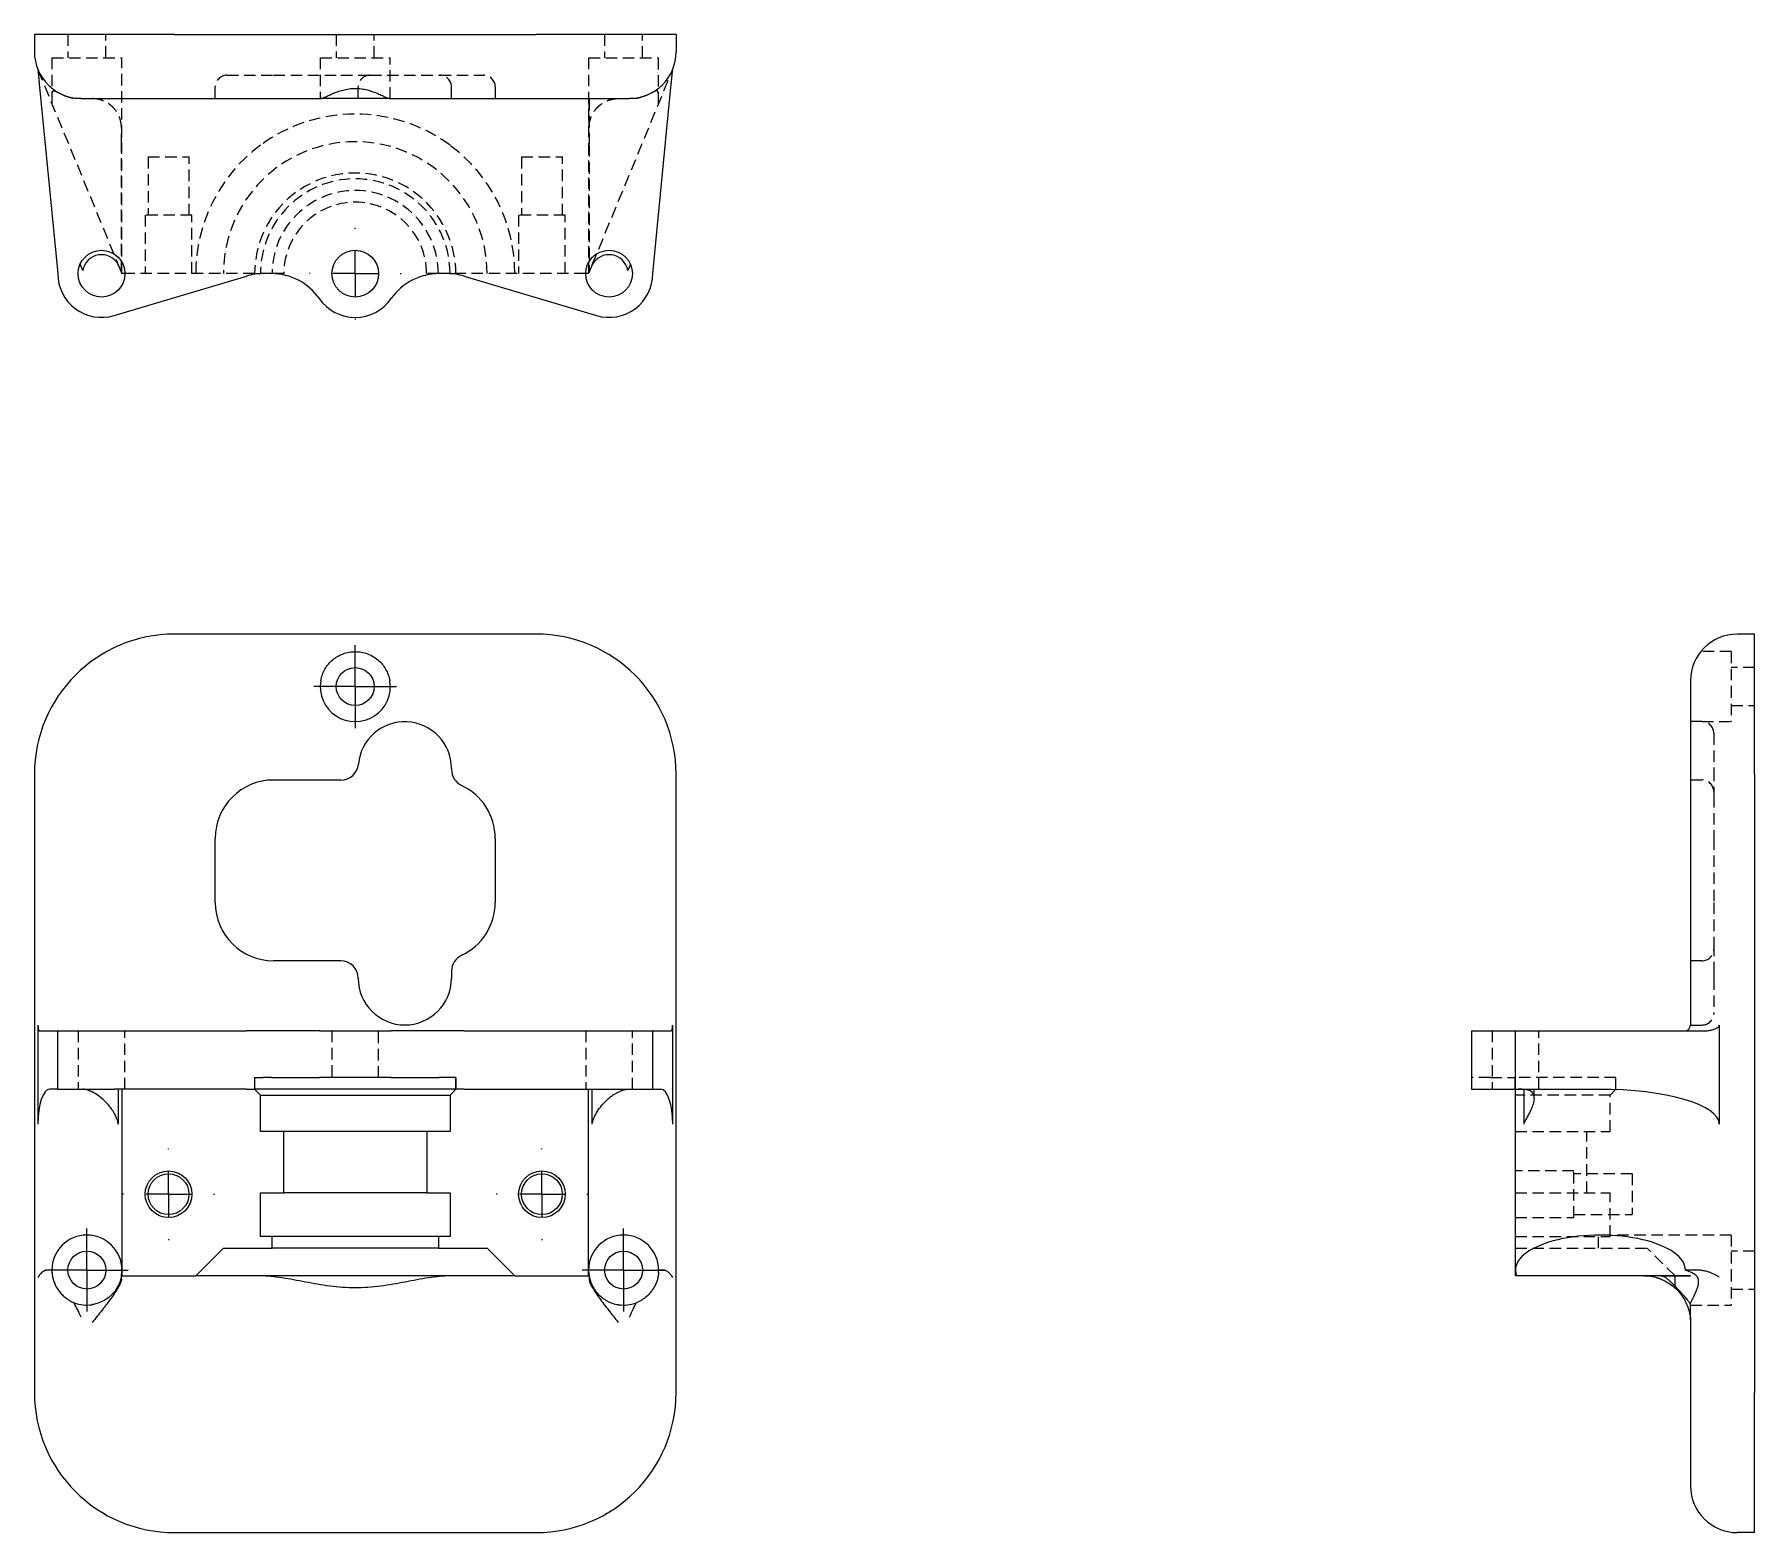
# Model space of a CAD drawing. Header units: millimetres. Extents: x 47 to 239, y 7 to 174.
import ezdxf

# ---------------------------------------------------------------- set-up
doc = ezdxf.new("R2010")
doc.units = ezdxf.units.MM
doc.linetypes.add('HIDDEN', pattern=[1.905, 1.27, -0.635])
doc.layers.add('10', color=7, linetype='Continuous')

# ---------------------------------------------------------------- blocks, each defined once
blk = doc.blocks.new('SW_CENTERMARKSYMBOL_0')
at = {"layer": '10', "color": 0}
for p, q in [((0, 2.5), (0, 4.61)), ((0, 0), (0, 2.5)), ((-2.5, 0), (-4.61, 0)), ((0, 0), (-2.5, 0)), ((0, 0), (0, -2.5)), ((0, 0), (2.5, 0)), ((2.5, 0), (4.61, 0)), ((0, -2.5), (0, -4.61))]:
    blk.add_line(p, q, dxfattribs=at)
blk = doc.blocks.new('SW_CENTERMARKSYMBOL_1')
at = {"layer": '10', "color": 0}
for p, q in [((0, 2.5), (0, 4.61)), ((0, 0), (0, 2.5)), ((-2.5, 0), (-4.61, 0)), ((0, 0), (-2.5, 0)), ((0, 0), (0, -2.5)), ((0, 0), (2.5, 0)), ((2.5, 0), (4.61, 0)), ((0, -2.5), (0, -4.61))]:
    blk.add_line(p, q, dxfattribs=at)
blk = doc.blocks.new('SW_CENTERMARKSYMBOL_2')
at = {"layer": '10', "color": 0}
for p, q in [((0, 2.5), (0, 4.61)), ((0, 0), (0, 2.5)), ((-2.5, 0), (-4.61, 0)), ((0, 0), (-2.5, 0)), ((0, 0), (0, -2.5)), ((0, 0), (2.5, 0)), ((2.5, 0), (4.61, 0)), ((0, -2.5), (0, -4.61))]:
    blk.add_line(p, q, dxfattribs=at)
blk = doc.blocks.new('SW_CENTERMARKSYMBOL_3')
at = {"layer": '10', "color": 0}
for p, q in [((0, 5), (0, 5.1)), ((0, 0), (0, 2.5)), ((-5, 0), (-5.1, 0)), ((0, 0), (-2.5, 0)), ((0, 0), (0, -2.5)), ((0, 0), (2.5, 0)), ((5, 0), (5.1, 0)), ((0, -5), (0, -5.1))]:
    blk.add_line(p, q, dxfattribs=at)
blk = doc.blocks.new('SW_CENTERMARKSYMBOL_4')
at = {"layer": '10', "color": 0}
for p, q in [((0, 5), (0, 5.1)), ((0, 0), (0, 2.5)), ((-5, 0), (-5.1, 0)), ((0, 0), (-2.5, 0)), ((0, 0), (0, -2.5)), ((0, 0), (2.5, 0)), ((5, 0), (5.1, 0)), ((0, -5), (0, -5.1))]:
    blk.add_line(p, q, dxfattribs=at)
blk = doc.blocks.new('SW_CENTERMARKSYMBOL_5')
at = {"layer": '10', "color": 0}
for p, q in [((0, 5), (0, 5.1)), ((0, 0), (0, 2.5)), ((-5, 0), (-5.1, 0)), ((0, 0), (-2.5, 0)), ((0, 0), (0, -2.5)), ((0, 0), (2.5, 0)), ((5, 0), (5.1, 0)), ((0, -5), (0, -5.1))]:
    blk.add_line(p, q, dxfattribs=at)

msp = doc.modelspace()

# ---------------------------------------------------------------- linework, layer by layer
at = {"color": 7, "linetype": 'Continuous', "lineweight": 25}
for p, q in [((47.28, 173.75), (47.28, 171.8)), ((62.86, 173.75), (47.28, 173.75)), ((62.86, 173.75), (103.12, 173.75)), ((118.71, 173.75), (103.12, 173.75)), ((118.71, 173.75), (118.71, 171.8)), ((47.82, 168.26), (49.88, 147.12)), ((52.47, 166.6), (62.86, 166.6)), ((62.86, 166.6), (79.15, 166.6)), ((86.84, 166.6), (79.15, 166.6)), ((86.84, 166.6), (103.12, 166.6)), ((103.12, 166.6), (113.51, 166.6)), ((116.11, 147.12), (118.17, 168.26)), ((52.66, 147.47), (52.37, 148.18)), ((56.62, 148.1), (57.02, 147.12)), ((109.37, 148.1), (108.97, 147.12)), ((113.62, 148.18), (113.32, 147.47)), ((56.14, 142.46), (70.88, 146.85)), ((57.34, 147.12), (57.02, 147.12)), ((73.67, 147.12), (72.74, 147.12)), ((93.25, 147.12), (92.32, 147.12)), ((95.1, 146.85), (109.85, 142.46)), ((108.97, 147.12), (108.64, 147.12)), ((103.12, 107), (62.86, 107)), ((238.75, 107), (236.8, 107)), ((238.75, 91.42), (238.75, 107)), ((231.6, 101.81), (231.6, 91.42)), ((93.71, 92.06), (93.71, 91.92)), ((47.28, 91.42), (47.28, 22.58)), ((73.9, 90.77), (81.4, 90.77)), ((118.71, 22.58), (118.71, 91.42)), ((231.6, 91.42), (231.6, 63.49)), ((238.75, 91.42), (238.75, 22.58)), ((67.41, 77.13), (67.41, 84.27)), ((98.58, 84.27), (98.58, 77.13)), ((81.37, 70.64), (73.9, 70.64)), ((93.71, 69.48), (93.71, 68.69)), ((47.67, 63.49), (47.67, 52.45)), ((118.32, 63.49), (118.32, 52.45)), ((234.82, 63.49), (234.82, 52.45)), ((47.82, 62.84), (49.88, 62.84)), ((49.88, 56.35), (49.88, 62.84)), ((49.88, 62.84), (56.14, 62.84)), ((56.14, 62.84), (70.88, 62.84)), ((72.74, 62.84), (70.88, 62.84)), ((73.67, 62.84), (72.74, 62.84)), ((79, 62.84), (73.67, 62.84)), ((79, 62.84), (86.99, 62.84)), ((92.32, 62.84), (86.99, 62.84)), ((93.25, 62.84), (92.32, 62.84)), ((95.1, 62.84), (93.25, 62.84)), ((95.1, 62.84), (109.85, 62.84)), ((109.85, 62.84), (116.11, 62.84)), ((116.11, 56.35), (116.11, 62.84)), ((116.11, 62.84), (118.17, 62.84)), ((207.25, 62.84), (207.25, 56.35)), ((207.25, 62.84), (212.12, 62.84)), ((212.12, 56.35), (212.12, 62.84)), ((212.12, 62.84), (233.26, 62.84)), ((71.79, 57.65), (71.79, 56.35)), ((71.79, 57.65), (72.74, 57.65)), ((73.67, 57.65), (72.74, 57.65)), ((73.67, 57.65), (79, 57.65)), ((86.99, 57.65), (79, 57.65)), ((86.99, 57.65), (92.32, 57.65)), ((93.25, 57.65), (92.32, 57.65)), ((94.19, 57.65), (93.25, 57.65)), ((94.19, 57.65), (94.19, 56.35)), ((49.88, 56.35), (48.97, 56.35)), ((49.88, 56.35), (56.14, 56.35)), ((70.88, 56.35), (56.14, 56.35)), ((56.62, 56.35), (56.62, 52.45)), ((57.02, 56.35), (57.02, 36.22)), ((70.88, 56.35), (71.79, 56.35)), ((94.19, 56.35), (71.79, 56.35)), ((71.79, 56.35), (72.44, 55.7)), ((72.44, 55.7), (93.55, 55.7)), ((72.44, 51.64), (72.44, 55.7)), ((93.55, 55.7), (94.2, 56.35)), ((93.55, 55.7), (93.55, 51.64)), ((95.1, 56.35), (94.19, 56.35)), ((95.1, 56.35), (109.85, 56.35)), ((108.97, 36.22), (108.97, 56.35)), ((109.37, 52.45), (109.37, 56.35)), ((109.85, 56.35), (116.11, 56.35)), ((116.11, 56.35), (117.02, 56.35)), ((207.25, 56.35), (212.12, 56.35)), ((212.12, 56.35), (221.43, 56.35)), ((212.12, 36.22), (212.12, 56.35)), ((213.1, 52.45), (213.1, 56.35)), ((75.04, 51.64), (72.44, 51.64)), ((75.04, 44.82), (75.04, 51.64)), ((90.95, 51.64), (75.04, 51.64)), ((90.95, 51.64), (90.95, 44.82)), ((93.55, 51.64), (90.95, 51.64)), ((72.44, 39.95), (72.44, 44.82)), ((72.44, 44.82), (75.04, 44.82)), ((90.95, 44.82), (75.04, 44.82)), ((90.95, 44.82), (93.55, 44.82)), ((93.55, 44.82), (93.55, 39.95)), ((65.23, 35.57), (68.32, 38.66)), ((68.32, 38.66), (73.74, 38.66)), ((73.74, 39.95), (72.44, 39.95)), ((73.74, 38.66), (73.74, 39.95)), ((92.25, 39.95), (73.74, 39.95)), ((92.25, 38.66), (73.74, 38.66)), ((92.25, 39.95), (92.25, 38.66)), ((93.55, 39.95), (92.25, 39.95)), ((92.25, 38.66), (97.67, 38.66)), ((97.67, 38.66), (100.76, 35.57)), ((49.23, 36.22), (48.74, 36.22)), ((57.02, 35.57), (56.97, 35.57)), ((56.97, 35.19), (56.97, 35.57)), ((57.02, 36.22), (57.02, 35.57)), ((57.02, 35.57), (65.23, 35.57)), ((72.44, 35.57), (65.23, 35.57)), ((93.55, 35.57), (72.44, 35.57)), ((100.76, 35.57), (93.55, 35.57)), ((100.76, 35.57), (108.97, 35.57)), ((108.97, 35.57), (108.97, 36.22)), ((109.02, 35.57), (108.97, 35.57)), ((109.02, 35.57), (109.02, 35.19)), ((117.25, 36.22), (116.76, 36.22)), ((212.12, 35.57), (212.12, 36.22)), ((212.26, 35.57), (212.12, 35.57)), ((226.41, 35.57), (212.26, 35.57)), ((231.6, 35.57), (226.41, 35.57)), ((228.36, 35.57), (231.6, 35.57)), ((232.23, 36.22), (231.04, 36.22)), ((231.6, 30.99), (231.6, 22.58)), ((231.6, 22.58), (231.6, 12.19)), ((238.75, 7), (238.75, 22.58)), ((62.86, 7), (103.12, 7)), ((238.75, 7), (236.8, 7))]:
    msp.add_line(p, q, dxfattribs=at)
at = {"color": 7, "linetype": 'HIDDEN', "lineweight": 18}
for p, q in [((51.01, 173.75), (51.01, 171.15)), ((55.23, 171.15), (55.23, 173.75)), ((80.88, 173.75), (80.88, 171.15)), ((85.1, 171.15), (85.1, 173.75)), ((110.75, 173.75), (110.75, 171.15)), ((114.97, 171.15), (114.97, 173.75)), ((49.23, 171.15), (57.02, 171.15)), ((49.23, 171.15), (49.23, 166.04)), ((57.02, 147.12), (57.02, 171.15)), ((79.1, 171.15), (86.89, 171.15)), ((79.1, 171.15), (79.1, 166.6)), ((86.89, 166.6), (86.89, 171.15)), ((108.97, 171.15), (116.76, 171.15)), ((108.97, 171.15), (108.97, 147.12)), ((116.76, 166.04), (116.76, 171.15)), ((47.67, 169.82), (56.62, 148.1)), ((68.71, 169.2), (73.9, 169.2)), ((73.9, 169.2), (81.4, 169.2)), ((81.4, 169.2), (84.63, 169.2)), ((84.63, 169.2), (92.41, 169.2)), ((92.41, 169.2), (94.28, 169.2)), ((94.28, 169.2), (97.28, 169.2)), ((109.37, 148.1), (118.32, 169.82)), ((52.47, 166.6), (51.7, 166.6)), ((67.41, 166.6), (67.41, 167.9)), ((83.32, 166.6), (83.32, 167.9)), ((93.71, 166.6), (93.71, 167.9)), ((98.58, 167.9), (98.58, 166.6)), ((109.02, 163.36), (109.02, 166.6)), ((109.02, 166.6), (109.02, 161.41)), ((114.29, 166.6), (113.51, 166.6)), ((56.97, 161.41), (56.97, 163.36)), ((56.97, 147.26), (56.97, 161.41)), ((109.02, 161.41), (109.02, 147.26)), ((59.94, 160.11), (64.49, 160.11)), ((59.94, 160.11), (59.94, 153.62)), ((64.49, 153.62), (64.49, 160.11)), ((101.5, 160.11), (106.05, 160.11)), ((101.5, 160.11), (101.5, 153.62)), ((106.05, 153.62), (106.05, 160.11)), ((64.81, 153.62), (59.62, 153.62)), ((59.62, 153.62), (59.62, 147.12)), ((64.81, 147.12), (64.81, 153.62)), ((106.37, 153.62), (101.18, 153.62)), ((101.18, 153.62), (101.18, 147.12)), ((106.37, 147.12), (106.37, 153.62)), ((71.79, 147.12), (57.34, 147.12)), ((71.79, 147.12), (72.44, 147.12)), ((72.74, 147.12), (72.44, 147.12)), ((75.04, 147.12), (73.67, 147.12)), ((92.32, 147.12), (90.95, 147.12)), ((93.55, 147.12), (93.25, 147.12)), ((93.55, 147.12), (94.2, 147.12)), ((108.64, 147.12), (94.2, 147.12)), ((236.15, 105.05), (232.74, 105.05)), ((236.15, 105.05), (236.15, 101.16)), ((238.75, 103.27), (236.15, 103.27)), ((236.15, 101.16), (236.15, 97.26)), ((236.15, 99.05), (238.75, 99.05)), ((232.9, 97.26), (231.6, 97.26)), ((232.9, 97.26), (236.15, 97.26)), ((234.2, 95.96), (234.2, 92.06)), ((234.2, 92.06), (234.2, 91.92)), ((234.2, 91.92), (234.2, 88.98)), ((231.6, 90.77), (232.9, 90.77)), ((234.2, 88.98), (234.2, 84.27)), ((234.2, 84.27), (234.2, 77.13)), ((234.2, 77.13), (234.2, 72.42)), ((234.2, 72.42), (234.2, 69.48)), ((232.9, 70.64), (231.6, 70.64)), ((234.2, 69.48), (234.2, 68.69)), ((234.2, 68.69), (234.2, 64.79)), ((231.6, 63.49), (232.9, 63.49)), ((234.82, 63.49), (234.82, 52.45)), ((52.15, 62.84), (52.15, 56.35)), ((57.34, 56.35), (57.34, 62.84)), ((80.4, 62.84), (80.4, 57.65)), ((85.59, 57.65), (85.59, 62.84)), ((108.64, 62.84), (108.64, 56.35)), ((113.84, 56.35), (113.84, 62.84)), ((209.53, 62.84), (209.53, 56.35)), ((214.72, 56.35), (214.72, 62.84)), ((71.79, 57.65), (71.79, 57.65)), ((71.79, 57.65), (71.79, 56.35)), ((94.2, 57.65), (94.19, 57.65)), ((94.2, 56.35), (94.2, 57.65)), ((209.34, 57.65), (207.25, 57.65)), ((209.34, 57.65), (212.05, 57.65)), ((212.05, 57.65), (212.05, 56.35)), ((223.32, 57.65), (212.05, 57.65)), ((223.32, 56.35), (223.32, 57.65)), ((222.68, 55.7), (212.12, 55.7)), ((214.23, 55.35), (214.23, 56.35)), ((221.43, 56.35), (223.32, 56.35)), ((222.68, 55.7), (223.32, 56.35)), ((222.68, 51.64), (222.68, 55.7)), ((212.12, 51.64), (222.68, 51.64)), ((220.08, 44.82), (220.08, 51.64)), ((218.62, 47.26), (212.12, 47.26)), ((218.62, 42.06), (218.62, 47.26)), ((225.11, 46.94), (218.62, 46.94)), ((225.11, 46.94), (225.11, 42.39)), ((212.12, 44.82), (222.68, 44.82)), ((222.68, 39.95), (222.68, 44.82)), ((218.62, 42.39), (225.11, 42.39)), ((212.12, 42.06), (218.62, 42.06)), ((212.12, 39.95), (222.68, 39.95)), ((212.12, 38.66), (226.8, 38.66)), ((221.38, 38.66), (221.38, 39.95)), ((236.15, 40.12), (221.58, 40.12)), ((229.89, 35.57), (226.8, 38.66)), ((236.15, 40.12), (236.15, 36.22)), ((238.75, 38.33), (236.15, 38.33)), ((226.41, 35.57), (229.89, 35.57)), ((228.39, 35.17), (227.83, 35.37)), ((229.89, 34.24), (229.89, 35.57)), ((236.15, 36.22), (236.15, 32.32)), ((236.15, 34.11), (238.75, 34.11)), ((231.6, 32.32), (236.15, 32.32))]:
    msp.add_line(p, q, dxfattribs=at)
at = {"color": 7, "linetype": 'Continuous', "lineweight": 25}
for centre, radius in [((54.75, 147.12), 2.6), ((82.99, 147.12), 2.6), ((111.24, 147.12), 2.6), ((82.99, 101.16), 2.11), ((62.21, 44.66), 2.6), ((62.21, 44.66), 2.27), ((103.77, 44.66), 2.6), ((103.77, 44.66), 2.27), ((53.12, 36.22), 2.11), ((112.86, 36.22), 2.11)]:
    msp.add_circle(centre, radius, dxfattribs=at)
for centre, radius, start, end in [((52.47, 171.8), 5.19, 180, 270), ((113.51, 171.8), 5.19, 270, 0), ((54.75, 147.12), 2.11, 27.664, 170.641), ((111.24, 147.12), 2.11, 9.359, 152.336), ((54.75, 147.12), 4.87, 180, 286.6015), ((72.74, 140.63), 6.49, 90, 106.6015), ((73.67, 140.63), 6.49, 34.8499, 90), ((92.32, 140.63), 6.49, 90, 145.1501), ((93.25, 140.63), 6.49, 73.3985, 90), ((111.24, 147.12), 4.87, 253.3985, 0), ((82.99, 147.12), 4.87, 214.8499, 325.1501), ((62.86, 91.42), 15.58, 90, 180), ((103.12, 91.42), 15.58, 0, 90), ((236.8, 101.81), 5.19, 90, 180), ((82.99, 101.16), 3.9, 170.4059, 9.5941), ((88.51, 92.06), 5.19, 0, 174.7841), ((81.4, 92.71), 1.95, 270, 354.7841), ((95.66, 91.92), 1.95, 180, 244.971), ((73.9, 84.27), 6.49, 90, 180), ((92.08, 84.27), 6.49, 0, 64.971), ((73.9, 77.13), 6.49, 180, 270), ((92.08, 77.13), 6.49, 295.029, 0), ((95.66, 69.48), 1.95, 115.029, 180), ((81.37, 68.69), 1.95, 0, 90), ((88.51, 68.69), 5.19, 180, 270), ((88.51, 68.69), 5.19, 270, 0), ((230.95, 63.49), 0.649, 270, 0), ((53.12, 36.22), 3.9, 0, 180), ((112.86, 36.22), 3.9, 360, 180), ((53.12, 36.22), 3.9, 180, 184.3132), ((53.12, 36.22), 3.9, 350.4059, 0), ((112.86, 36.22), 3.9, 180, 189.5941), ((112.86, 36.22), 3.9, 355.6869, 360), ((226.41, 30.38), 5.19, 67.9757, 90), ((53.12, 36.22), 3.9, 248.5671, 278.7823), ((112.86, 36.22), 3.9, 261.2193, 291.4329), ((62.86, 22.58), 15.58, 180, 270), ((103.12, 22.58), 15.58, 270, 0), ((236.8, 12.19), 5.19, 180, 270)]:
    msp.add_arc(centre, radius, start, end, dxfattribs=at)
at = {"color": 7, "linetype": 'HIDDEN', "lineweight": 18}
for centre, radius, start, end in [((68.71, 167.9), 1.3, 90, 180), ((84.62, 167.9), 1.3, 90, 180), ((92.41, 167.9), 1.3, 0, 90), ((97.28, 167.9), 1.3, 0, 90), ((82.99, 147.12), 17.76, 53.5411, 126.4589), ((82.99, 147.12), 17.76, 126.4589, 180), ((82.99, 147.12), 14.68, 0, 180), ((82.99, 147.12), 17.76, 0, 53.5411), ((82.99, 147.12), 11.2, 359.6447, 180.3553), ((82.99, 147.12), 10.55, 0, 180), ((82.99, 147.12), 9.25, 0, 180), ((82.99, 147.12), 7.95, 0, 180), ((232.9, 95.96), 1.3, 0, 90), ((232.9, 89.47), 1.3, 0, 90), ((232.9, 71.94), 1.3, 270, 0), ((232.9, 64.79), 1.3, 270, 0)]:
    msp.add_arc(centre, radius, start, end, dxfattribs=at)
for centre, major_axis, start_param, end_param in [((53.12, 156.58), (-2.75, 13.92), 0.710119, 0.785398), ((112.86, 156.58), (2.75, 13.92), 5.497787, 5.573066)]:
    msp.add_ellipse(centre, major_axis=major_axis, ratio=0.197884, start_param=start_param, end_param=end_param, dxfattribs=at)
at = {"color": 7, "linetype": 'Continuous', "lineweight": 25}
for centre, major_axis, ratio, start_param, end_param in [((48.97, 52.45), (0, 3.9), 0.333997, 0, 1.570796), ((117.02, 52.45), (0, 3.9), 0.333996, 4.712389, 6.283185), ((221.43, 52.45), (13.39, 0), 0.290989, 0, 1.570796), ((221.58, 36.22), (9.46, 0), 0.411896, 6.283185, 9.424778), ((221.58, 36.22), (9.46, 0), 0.411896, 3.141593, 3.309041), ((221.58, 36.22), (13.92, -2.96), 0.181901, 0.787922, 0.8632)]:
    msp.add_ellipse(centre, major_axis=major_axis, ratio=ratio, start_param=start_param, end_param=end_param, dxfattribs=at)
for points, knots in [([(47.67, 169.82), (47.67, 169.82), (47.68, 169.77), (47.69, 169.67), (47.69, 169.6), (47.71, 169.41), (47.72, 169.27), (47.75, 168.99), (47.77, 168.85), (47.79, 168.56), (47.81, 168.41), (47.82, 168.26)], [0, 0, 0, 0, 0.125, 0.125, 0.25, 0.25, 0.5, 0.5, 0.75, 0.75, 1, 1, 1, 1]), ([(118.17, 168.26), (118.18, 168.41), (118.19, 168.56), (118.22, 168.85), (118.24, 168.99), (118.26, 169.27), (118.28, 169.41), (118.3, 169.61), (118.3, 169.67), (118.31, 169.75), (118.31, 169.77), (118.32, 169.81), (118.32, 169.82), (118.32, 169.82)], [0, 0, 0, 0, 0.25, 0.25, 0.5, 0.5, 0.75, 0.75, 0.875, 0.875, 0.9375, 0.9375, 1, 1, 1, 1]), ([(79.15, 166.6), (79.19, 166.6), (79.25, 166.62), (79.41, 166.68), (79.51, 166.72), (79.73, 166.82), (79.86, 166.88), (80.15, 167.01), (80.31, 167.08), (80.65, 167.23), (80.83, 167.3), (81.22, 167.44), (81.42, 167.5), (81.85, 167.61), (82.07, 167.66), (82.53, 167.73), (82.76, 167.74), (83.22, 167.74), (83.46, 167.73), (83.91, 167.66), (84.13, 167.62), (84.77, 167.45), (85.16, 167.3), (85.67, 167.08), (85.83, 167.01), (86.12, 166.88), (86.25, 166.82), (86.48, 166.72), (86.58, 166.68), (86.74, 166.62), (86.8, 166.6), (86.84, 166.6)], [0, 0, 0, 0, 0.0625, 0.0625, 0.125, 0.125, 0.1875, 0.1875, 0.25, 0.25, 0.3125, 0.3125, 0.375, 0.375, 0.4375, 0.4375, 0.5, 0.5, 0.5625, 0.5625, 0.625, 0.625, 0.75, 0.75, 0.8125, 0.8125, 0.875, 0.875, 0.9375, 0.9375, 1, 1, 1, 1]), ([(79.15, 101.81), (79.19, 102.04), (79.25, 102.26), (79.41, 102.7), (79.51, 102.91), (79.73, 103.3), (79.86, 103.49), (80.15, 103.83), (80.31, 103.99), (80.65, 104.28), (80.83, 104.4), (81.22, 104.63), (81.42, 104.73), (81.85, 104.89), (82.07, 104.95), (82.53, 105.03), (82.76, 105.05), (83.22, 105.05), (83.46, 105.03), (83.91, 104.95), (84.13, 104.89), (84.77, 104.65), (85.16, 104.42), (85.67, 103.99), (85.83, 103.83), (86.12, 103.49), (86.25, 103.31), (86.48, 102.91), (86.58, 102.7), (86.74, 102.27), (86.8, 102.04), (86.84, 101.81)], [0, 0, 0, 0, 0.0625, 0.0625, 0.125, 0.125, 0.1875, 0.1875, 0.25, 0.25, 0.3125, 0.3125, 0.375, 0.375, 0.4375, 0.4375, 0.5, 0.5, 0.5625, 0.5625, 0.625, 0.625, 0.75, 0.75, 0.8125, 0.8125, 0.875, 0.875, 0.9375, 0.9375, 1, 1, 1, 1]), ([(47.67, 63.49), (47.67, 63.42), (47.68, 63.35), (47.69, 63.25), (47.69, 63.2), (47.71, 63.09), (47.72, 63.04), (47.75, 62.94), (47.77, 62.91), (47.79, 62.86), (47.81, 62.84), (47.82, 62.84)], [0, 0, 0, 0, 0.125, 0.125, 0.25, 0.25, 0.5, 0.5, 0.75, 0.75, 1, 1, 1, 1]), ([(118.17, 62.84), (118.18, 62.84), (118.19, 62.86), (118.22, 62.91), (118.24, 62.94), (118.26, 63.04), (118.28, 63.09), (118.3, 63.2), (118.3, 63.25), (118.31, 63.33), (118.31, 63.35), (118.32, 63.42), (118.32, 63.46), (118.32, 63.49)], [0, 0, 0, 0, 0.25, 0.25, 0.5, 0.5, 0.75, 0.75, 0.875, 0.875, 0.9375, 0.9375, 1, 1, 1, 1]), ([(233.26, 62.84), (233.41, 62.84), (233.56, 62.86), (233.85, 62.91), (233.99, 62.94), (234.27, 63.04), (234.41, 63.09), (234.61, 63.2), (234.67, 63.25), (234.75, 63.33), (234.77, 63.35), (234.81, 63.42), (234.82, 63.46), (234.82, 63.49)], [0, 0, 0, 0, 0.25, 0.25, 0.5, 0.5, 0.75, 0.75, 0.875, 0.875, 0.9375, 0.9375, 1, 1, 1, 1]), ([(56.62, 52.45), (56.62, 52.47), (56.61, 52.51), (56.61, 52.56), (56.6, 52.63), (56.58, 52.7), (56.56, 52.77), (56.53, 52.87), (56.49, 52.98), (56.39, 53.23), (56.27, 53.5), (56.05, 53.88), (55.79, 54.26), (55.45, 54.69), (55.15, 55), (54.75, 55.37), (54.23, 55.77), (53.63, 56.09), (53.22, 56.24), (52.98, 56.31), (52.82, 56.34), (52.72, 56.35), (52.68, 56.35), (52.66, 56.35)], [0, 0, 0, 0, 0.007234, 0.01561, 0.025252, 0.03624, 0.04863, 0.062459, 0.082998, 0.109146, 0.191515, 0.22568, 0.31926, 0.401963, 0.474097, 0.505952, 0.637487, 0.75281, 0.814959, 0.878083, 0.918231, 0.958607, 1, 1, 1, 1]), ([(109.37, 52.45), (109.37, 52.53), (109.38, 52.6), (109.41, 52.73), (109.43, 52.79), (109.49, 52.98), (109.54, 53.1), (109.7, 53.45), (109.82, 53.68), (110.1, 54.13), (110.26, 54.35), (110.62, 54.78), (110.82, 54.98), (111.14, 55.28), (111.25, 55.37), (111.48, 55.55), (111.6, 55.63), (111.83, 55.79), (111.95, 55.86), (112.19, 55.99), (112.31, 56.05), (112.54, 56.15), (112.64, 56.19), (112.84, 56.26), (112.93, 56.29), (113.09, 56.32), (113.15, 56.33), (113.26, 56.35), (113.3, 56.35), (113.32, 56.35)], [0, 0, 0, 0, 0.03125, 0.03125, 0.0625, 0.0625, 0.125, 0.125, 0.25, 0.25, 0.375, 0.375, 0.5, 0.5, 0.5625, 0.5625, 0.625, 0.625, 0.6875, 0.6875, 0.75, 0.75, 0.8125, 0.8125, 0.875, 0.875, 0.9375, 0.9375, 1, 1, 1, 1]), ([(213.1, 52.45), (213.1, 52.53), (213.12, 52.6), (213.18, 52.73), (213.21, 52.79), (213.31, 52.98), (213.37, 53.1), (213.57, 53.45), (213.69, 53.68), (213.91, 54.13), (214, 54.35), (214.15, 54.78), (214.2, 54.98), (214.23, 55.28), (214.24, 55.37), (214.22, 55.55), (214.21, 55.63), (214.15, 55.79), (214.11, 55.86), (214.01, 55.99), (213.95, 56.05), (213.8, 56.15), (213.71, 56.19), (213.51, 56.26), (213.39, 56.29), (213.15, 56.32), (213.02, 56.33), (212.75, 56.35), (212.61, 56.35), (212.47, 56.35)], [0, 0, 0, 0, 0.03125, 0.03125, 0.0625, 0.0625, 0.125, 0.125, 0.25, 0.25, 0.375, 0.375, 0.5, 0.5, 0.5625, 0.5625, 0.625, 0.625, 0.6875, 0.6875, 0.75, 0.75, 0.8125, 0.8125, 0.875, 0.875, 0.9375, 0.9375, 1, 1, 1, 1]), ([(48.74, 36.22), (48.71, 36.22), (48.65, 36.22), (48.57, 36.2), (48.5, 36.18), (48.43, 36.16), (48.36, 36.13), (48.3, 36.09), (48.24, 36.05), (48.18, 36.02), (48.13, 35.97), (48.05, 35.9), (47.93, 35.78), (47.79, 35.6), (47.71, 35.48), (47.67, 35.41)], [0, 0, 0, 0, 0.0758, 0.147348, 0.214863, 0.278553, 0.338614, 0.395235, 0.448591, 0.498844, 0.546148, 0.590641, 0.741362, 0.876995, 1, 1, 1, 1]), ([(49.24, 35.93), (49.24, 35.91), (49.24, 35.88), (49.25, 35.81), (49.26, 35.74), (49.27, 35.67), (49.28, 35.58), (49.3, 35.49), (49.32, 35.39), (49.34, 35.29), (49.4, 35.06), (49.55, 34.64), (49.77, 34.23), (49.98, 33.91), (50.14, 33.72), (50.3, 33.53), (50.48, 33.36), (50.62, 33.24), (50.76, 33.12), (50.95, 32.98), (51.27, 32.78), (51.54, 32.66), (51.7, 32.59)], [0, 0, 0, 0, 0.0274859, 0.0536138, 0.0786288, 0.1028095, 0.1264643, 0.1499221, 0.1735203, 0.1975902, 0.2224442, 0.3256131, 0.4689776, 0.5227776, 0.5766752, 0.6306725, 0.6847713, 0.7389736, 0.7563383, 0.8056436, 0.8868732, 1, 1, 1, 1]), ([(56.97, 35.57), (56.97, 35.57), (56.96, 35.52), (56.93, 35.4), (56.92, 35.32), (56.85, 35.08), (56.8, 34.91), (56.66, 34.57), (56.57, 34.39), (56.37, 34.06), (56.25, 33.89), (55.99, 33.57), (55.84, 33.42), (55.51, 33.13), (55.32, 32.99), (54.91, 32.75), (54.69, 32.65), (54.22, 32.47), (53.97, 32.41), (53.72, 32.37)], [0, 0, 0, 0, 0.0625, 0.0625, 0.125, 0.125, 0.25, 0.25, 0.375, 0.375, 0.5, 0.5, 0.625, 0.625, 0.75, 0.75, 0.875, 0.875, 1, 1, 1, 1]), ([(56.97, 35.19), (56.97, 35.08), (56.93, 34.95), (56.81, 34.64), (56.72, 34.47), (56.4, 33.93), (56.12, 33.51), (55.66, 32.88), (55.49, 32.66), (55.16, 32.21), (54.98, 31.99), (54.63, 31.53), (54.45, 31.3), (54.09, 30.84), (53.9, 30.61), (53.72, 30.38)], [0, 0, 0, 0, 0.125, 0.125, 0.25, 0.25, 0.5, 0.5, 0.625, 0.625, 0.75, 0.75, 0.875, 0.875, 1, 1, 1, 1]), ([(93.55, 35.57), (92.78, 35.57), (91.97, 35.48), (90.31, 35.22), (89.43, 35.05), (87.66, 34.71), (86.75, 34.55), (85.35, 34.37), (84.88, 34.32), (83.93, 34.25), (83.46, 34.24), (82.04, 34.24), (81.1, 34.31), (79.23, 34.55), (78.32, 34.72), (76.56, 35.05), (75.7, 35.22), (74.44, 35.41), (74.03, 35.47), (73.22, 35.55), (72.82, 35.57), (72.44, 35.57)], [0, 0, 0, 0, 0.125, 0.125, 0.25, 0.25, 0.375, 0.375, 0.4375, 0.4375, 0.5, 0.5, 0.625, 0.625, 0.75, 0.75, 0.875, 0.875, 0.9375, 0.9375, 1, 1, 1, 1]), ([(109.02, 35.57), (109.02, 35.57), (109.02, 35.57), (109.03, 35.55), (109.03, 35.53), (109.04, 35.5), (109.04, 35.45), (109.06, 35.39), (109.08, 35.27), (109.13, 35.09), (109.24, 34.77), (109.44, 34.33), (109.73, 33.89), (110.01, 33.56), (110.26, 33.32), (110.52, 33.1), (110.79, 32.92), (111.08, 32.75), (111.37, 32.62), (111.67, 32.51), (111.97, 32.42), (112.17, 32.39), (112.27, 32.37)], [0, 0, 0, 0, 0.0111975, 0.0229464, 0.0354082, 0.0487184, 0.0629883, 0.0841385, 0.1081133, 0.1603187, 0.2221982, 0.3495617, 0.4763195, 0.5454555, 0.611319, 0.6740923, 0.733986, 0.7912425, 0.8461391, 0.8989901, 0.9501477, 1, 1, 1, 1]), ([(109.02, 35.19), (109.02, 35.08), (109.06, 34.95), (109.18, 34.64), (109.27, 34.47), (109.58, 33.93), (109.87, 33.51), (110.33, 32.88), (110.49, 32.66), (110.83, 32.21), (111.01, 31.99), (111.36, 31.53), (111.54, 31.3), (111.9, 30.84), (112.09, 30.61), (112.27, 30.38)], [0, 0, 0, 0, 0.125, 0.125, 0.25, 0.25, 0.5, 0.5, 0.625, 0.625, 0.75, 0.75, 0.875, 0.875, 1, 1, 1, 1]), ([(116.75, 35.93), (116.75, 35.93), (116.75, 35.93), (116.75, 35.92), (116.75, 35.92), (116.75, 35.91), (116.75, 35.89), (116.75, 35.88), (116.74, 35.86), (116.74, 35.83), (116.74, 35.8), (116.73, 35.76), (116.73, 35.7), (116.71, 35.6), (116.68, 35.44), (116.61, 35.12), (116.46, 34.68), (116.2, 34.19), (115.85, 33.69), (115.48, 33.32), (115.14, 33.05), (114.87, 32.88), (114.59, 32.72), (114.39, 32.64), (114.29, 32.59)], [0, 0, 0, 0, 0.001215, 0.003491, 0.006989, 0.011745, 0.01777, 0.025069, 0.033642, 0.043486, 0.0546, 0.073503, 0.091607, 0.109014, 0.164032, 0.217314, 0.322088, 0.446457, 0.578189, 0.723469, 0.79126, 0.859516, 0.928854, 1, 1, 1, 1]), ([(118.32, 35.41), (118.3, 35.44), (118.27, 35.5), (118.21, 35.58), (118.15, 35.65), (118.09, 35.73), (118.01, 35.83), (117.89, 35.95), (117.75, 36.06), (117.61, 36.14), (117.5, 36.18), (117.42, 36.2), (117.34, 36.22), (117.28, 36.22), (117.26, 36.22), (117.25, 36.22)], [0, 0, 0, 0, 0.0539301, 0.1092345, 0.1660954, 0.2199762, 0.3010934, 0.4116194, 0.5455891, 0.7055242, 0.7759709, 0.8531117, 0.9329251, 0.9824045, 1, 1, 1, 1]), ([(228.36, 35.57), (228.38, 35.57), (228.43, 35.57), (228.5, 35.55), (228.57, 35.53), (228.65, 35.5), (228.73, 35.45), (228.84, 35.39), (228.99, 35.27), (229.21, 35.09), (229.56, 34.77), (229.99, 34.33), (230.39, 33.89), (230.7, 33.56), (230.91, 33.32), (231.1, 33.1), (231.25, 32.92), (231.38, 32.75), (231.48, 32.62), (231.55, 32.51), (231.6, 32.42), (231.6, 32.39), (231.6, 32.37)], [0, 0, 0, 0, 0.0111975, 0.0229464, 0.0354082, 0.0487184, 0.0629883, 0.0841385, 0.1081133, 0.1603187, 0.2221982, 0.3495617, 0.4763195, 0.5454555, 0.611319, 0.6740923, 0.733986, 0.7912425, 0.8461391, 0.8989901, 0.9501477, 1, 1, 1, 1]), ([(228.36, 35.19), (228.64, 35.08), (228.9, 34.95), (229.39, 34.64), (229.62, 34.47), (230.24, 33.93), (230.58, 33.51), (230.97, 32.88), (231.08, 32.66), (231.27, 32.21), (231.35, 31.99), (231.48, 31.53), (231.53, 31.3), (231.59, 30.84), (231.6, 30.61), (231.6, 30.38)], [0, 0, 0, 0, 0.125, 0.125, 0.25, 0.25, 0.5, 0.5, 0.625, 0.625, 0.75, 0.75, 0.875, 0.875, 1, 1, 1, 1]), ([(231.79, 35.93), (231.79, 35.93), (231.79, 35.93), (231.8, 35.92), (231.82, 35.92), (231.84, 35.91), (231.87, 35.89), (231.9, 35.88), (231.93, 35.86), (231.97, 35.83), (232.03, 35.8), (232.09, 35.76), (232.16, 35.7), (232.26, 35.6), (232.38, 35.44), (232.49, 35.12), (232.49, 34.68), (232.35, 34.19), (232.15, 33.69), (231.98, 33.32), (231.86, 33.05), (231.77, 32.88), (231.69, 32.72), (231.63, 32.64), (231.6, 32.59)], [0, 0, 0, 0, 0.001215, 0.003491, 0.006989, 0.011745, 0.01777, 0.025069, 0.033642, 0.043486, 0.0546, 0.073503, 0.091607, 0.109014, 0.164032, 0.217314, 0.322088, 0.446457, 0.578189, 0.723469, 0.79126, 0.859516, 0.928854, 1, 1, 1, 1]), ([(234.82, 35.41), (234.78, 35.44), (234.7, 35.5), (234.56, 35.58), (234.43, 35.65), (234.27, 35.73), (234.07, 35.83), (233.79, 35.95), (233.44, 36.06), (233.12, 36.14), (232.84, 36.18), (232.63, 36.2), (232.45, 36.22), (232.31, 36.22), (232.25, 36.22), (232.24, 36.22)], [0, 0, 0, 0, 0.0539301, 0.1092345, 0.1660954, 0.2199762, 0.3010934, 0.4116194, 0.5455891, 0.7055242, 0.7759709, 0.8531117, 0.9329251, 0.9824045, 1, 1, 1, 1]), ([(52.47, 30.99), (52.34, 31.28), (52.09, 31.81), (51.83, 32.34), (51.7, 32.59)], [0, 0, 0, 0, 0.5282946, 1, 1, 1, 1]), ([(113.51, 30.99), (113.65, 31.28), (113.9, 31.82), (114.16, 32.35), (114.29, 32.59)], [0, 0, 0, 0, 0.5396423, 1, 1, 1, 1]), ([(231.6, 30.99), (231.6, 31.28), (231.6, 31.82), (231.6, 32.35), (231.6, 32.59)], [0, 0, 0, 0, 0.5396423, 1, 1, 1, 1])]:
    msp.add_open_spline(points, degree=3, knots=knots, dxfattribs=at)
at = {"color": 7, "linetype": 'HIDDEN', "lineweight": 18}
for points, knots in [([(48.98, 167.96), (49.18, 167.79), (49.52, 167.5), (49.86, 167.32), (50, 167.24)], [0, 0, 0, 0, 0.593973, 1, 1, 1, 1]), ([(49.24, 166.78), (49.24, 166.87), (49.25, 167.04), (49.27, 167.24), (49.31, 167.38), (49.38, 167.49), (49.55, 167.47), (49.78, 167.34), (50.04, 167.22), (50.14, 167.17)], [0, 0, 0, 0, 0.105669, 0.202038, 0.295179, 0.391777, 0.573859, 0.826883, 1, 1, 1, 1]), ([(50.36, 167.07), (50.45, 167.02), (50.55, 166.97), (50.66, 166.93), (50.67, 166.93), (50.69, 166.92), (50.77, 166.89), (51.09, 166.79), (51.43, 166.68), (51.7, 166.6)], [0, 0, 0, 0, 0.2750832, 0.2754986, 0.2788263, 0.2881206, 0.3233627, 0.4604461, 1, 1, 1, 1]), ([(56.97, 163.36), (56.97, 163.49), (56.96, 163.61), (56.93, 163.83), (56.92, 163.93), (56.85, 164.23), (56.8, 164.41), (56.66, 164.75), (56.57, 164.92), (56.37, 165.24), (56.25, 165.4), (55.99, 165.69), (55.84, 165.82), (55.51, 166.08), (55.32, 166.19), (54.91, 166.38), (54.69, 166.46), (54.22, 166.57), (53.97, 166.6), (53.72, 166.6)], [0, 0, 0, 0, 0.0625, 0.0625, 0.125, 0.125, 0.25, 0.25, 0.375, 0.375, 0.5, 0.5, 0.625, 0.625, 0.75, 0.75, 0.875, 0.875, 1, 1, 1, 1]), ([(109.02, 163.36), (109.02, 163.38), (109.02, 163.43), (109.03, 163.5), (109.03, 163.57), (109.04, 163.65), (109.04, 163.73), (109.06, 163.84), (109.08, 163.99), (109.13, 164.21), (109.24, 164.56), (109.44, 164.99), (109.73, 165.39), (110.01, 165.7), (110.26, 165.91), (110.52, 166.1), (110.79, 166.25), (111.08, 166.38), (111.37, 166.48), (111.67, 166.55), (111.97, 166.6), (112.17, 166.6), (112.27, 166.6)], [0, 0, 0, 0, 0.0111975, 0.0229464, 0.0354082, 0.0487184, 0.0629883, 0.0841385, 0.1081133, 0.1603187, 0.2221982, 0.3495617, 0.4763195, 0.5454555, 0.611319, 0.6740923, 0.733986, 0.7912425, 0.8461391, 0.8989901, 0.9501477, 1, 1, 1, 1]), ([(116.75, 166.79), (116.75, 166.79), (116.75, 166.79), (116.75, 166.8), (116.75, 166.82), (116.75, 166.84), (116.75, 166.87), (116.75, 166.9), (116.74, 166.93), (116.74, 166.97), (116.74, 167.03), (116.73, 167.09), (116.73, 167.16), (116.71, 167.26), (116.68, 167.38), (116.61, 167.49), (116.46, 167.49), (116.2, 167.35), (115.85, 167.15), (115.48, 166.98), (115.14, 166.86), (114.87, 166.77), (114.59, 166.69), (114.39, 166.63), (114.29, 166.6)], [0, 0, 0, 0, 0.001215, 0.003491, 0.006989, 0.011745, 0.01777, 0.025069, 0.033642, 0.043486, 0.0546, 0.073503, 0.091607, 0.109014, 0.164032, 0.217314, 0.322088, 0.446457, 0.578189, 0.723469, 0.79126, 0.859516, 0.928854, 1, 1, 1, 1]), ([(229.88, 34.24), (229.88, 34.24), (229.89, 34.23), (229.82, 34.29), (229.68, 34.41), (229.51, 34.54), (229.43, 34.6)], [0, 0, 0, 0, 0.09713, 0.401208, 0.705345, 1, 1, 1, 1])]:
    msp.add_open_spline(points, degree=3, knots=knots, dxfattribs=at)

# ---------------------------------------------------------------- block references
at = {"layer": '10'}
for name, p in [('SW_CENTERMARKSYMBOL_5', (82.99, 147.12)), ('SW_CENTERMARKSYMBOL_0', (82.99, 101.16)), ('SW_CENTERMARKSYMBOL_3', (62.21, 44.66)), ('SW_CENTERMARKSYMBOL_4', (103.77, 44.66)), ('SW_CENTERMARKSYMBOL_2', (53.12, 36.22)), ('SW_CENTERMARKSYMBOL_1', (112.86, 36.22))]:
    msp.add_blockref(name, p, dxfattribs=at)

doc.saveas('drawing.dxf')
